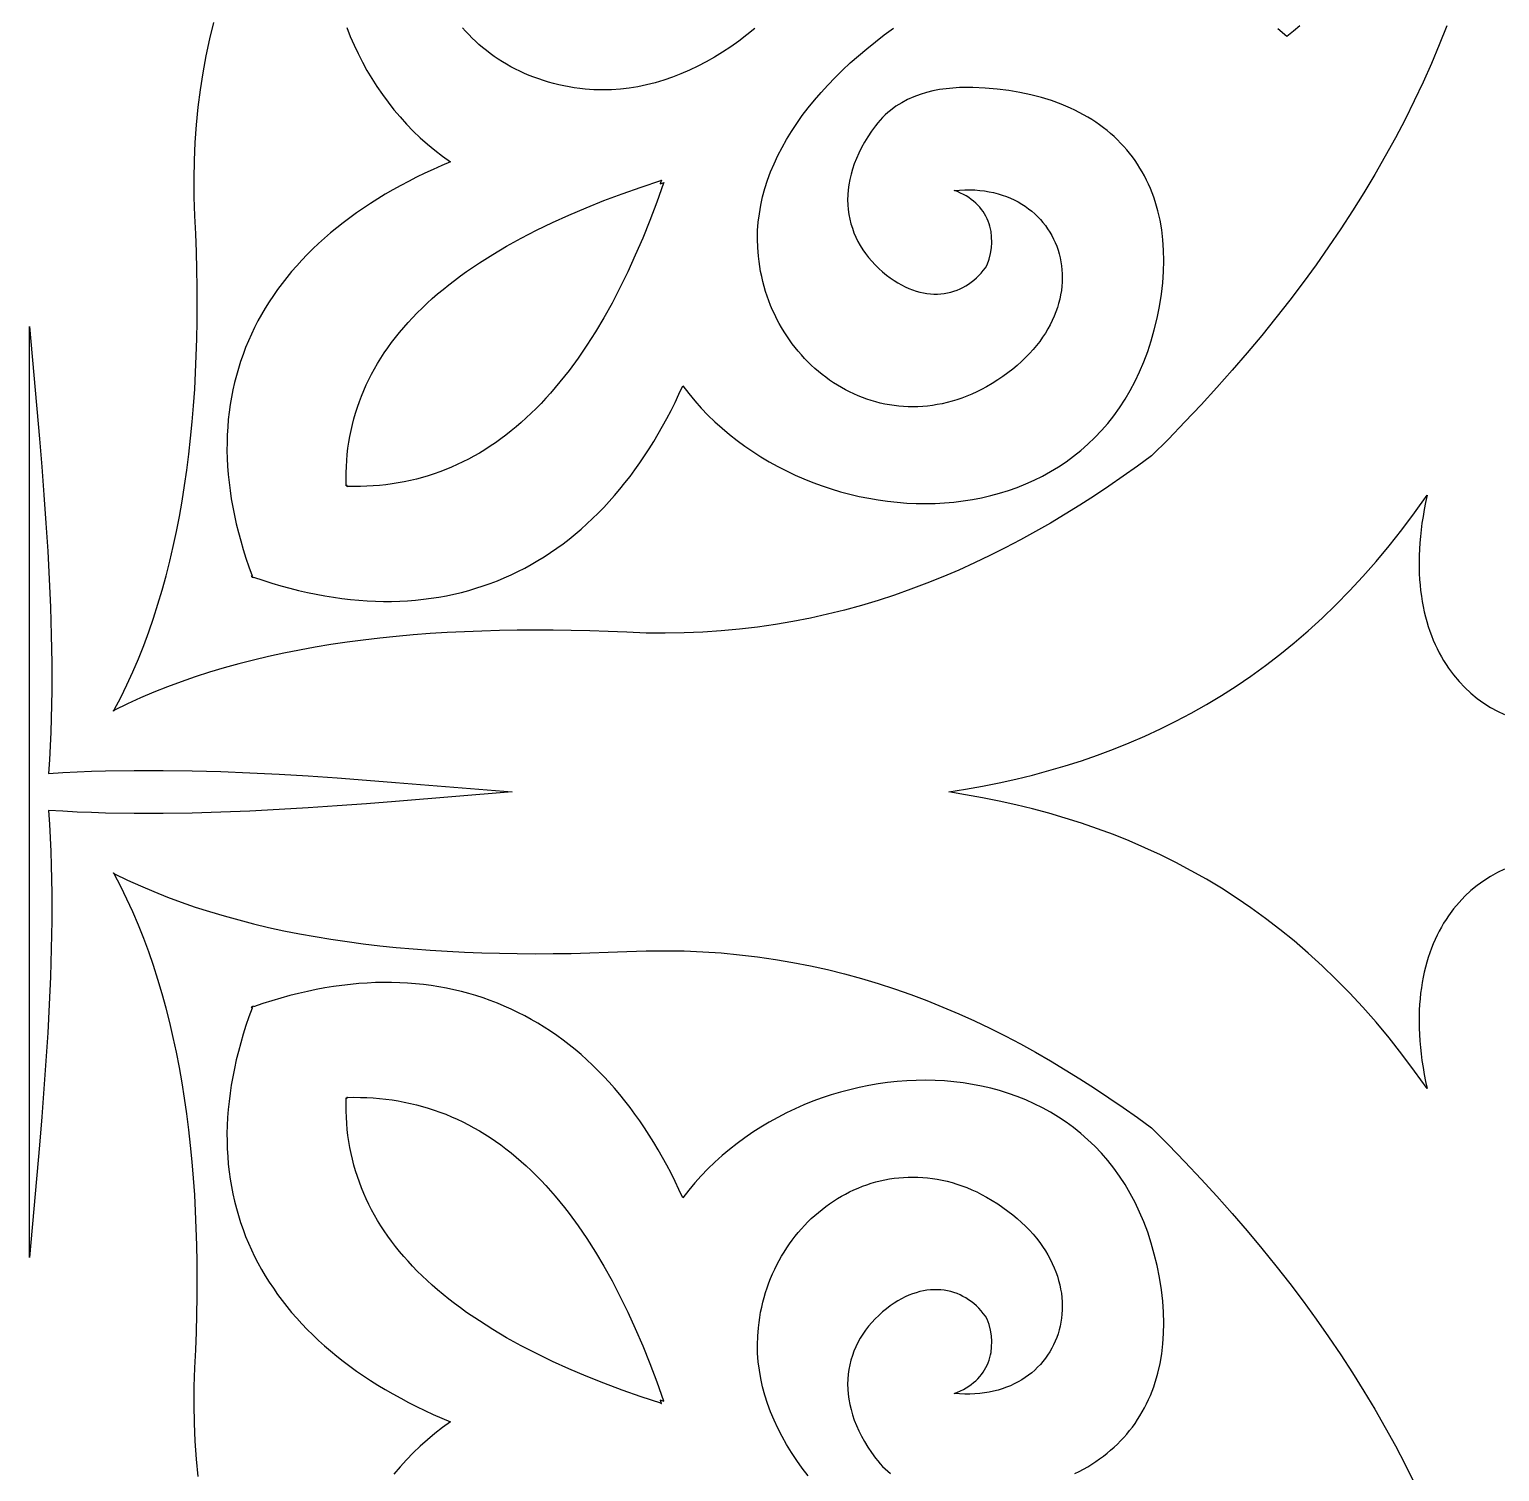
# Model space of a CAD drawing. Extents: x -375 to 375, y -1025 to 1025.
# Drawn here: x -275 to -217.3, y -199.9 to -143.3 of the extents above; entities that cross this region are included whole.
import ezdxf

# ---------------------------------------------------------------- set-up
doc = ezdxf.new("R2010")
doc.units = 0
doc.layers.add('LAYER_1', color=18, linetype='CONTINUOUS')

msp = doc.modelspace()

# ---------------------------------------------------------------- linework, layer by layer
at = {"layer": 'LAYER_1'}
for points in [[(-219.34, -143.159), (-219.635, -143.902), (-219.947, -144.641), (-220.275, -145.377), (-220.621, -146.109), (-220.983, -146.838), (-221.362, -147.564), (-221.758, -148.286), (-222.17, -149.004), (-222.598, -149.719), (-223.043, -150.431), (-223.504, -151.14), (-223.981, -151.845), (-224.474, -152.547), (-224.984, -153.245), (-225.509, -153.941), (-226.05, -154.633), (-226.607, -155.322), (-227.179, -156.007), (-227.767, -156.69), (-228.371, -157.369), (-228.99, -158.045), (-229.624, -158.718), (-230.274, -159.388), (-230.938, -160.055), (-231.492, -160.458), (-232.05, -160.853), (-232.613, -161.239), (-233.179, -161.616), (-233.751, -161.983), (-234.327, -162.34), (-234.908, -162.687), (-235.494, -163.024), (-236.085, -163.349), (-236.682, -163.664), (-237.285, -163.966), (-237.893, -164.257), (-238.508, -164.535), (-239.128, -164.8), (-239.755, -165.053), (-240.388, -165.291), (-241.028, -165.516), (-241.675, -165.727), (-242.329, -165.923), (-242.99, -166.104), (-243.658, -166.27), (-244.334, -166.42), (-245.017, -166.554), (-245.708, -166.672), (-246.408, -166.773), (-247.115, -166.857), (-247.831, -166.923), (-248.556, -166.972), (-249.289, -167.002), (-250.031, -167.014), (-250.782, -167.007), (-251.543, -166.98), (-252.274, -166.949), (-252.999, -166.925), (-253.72, -166.908), (-254.434, -166.898), (-255.143, -166.894), (-255.846, -166.898), (-256.543, -166.91), (-257.234, -166.929), (-257.919, -166.955), (-258.597, -166.99), (-259.269, -167.032), (-259.935, -167.083), (-260.593, -167.142), (-261.245, -167.209), (-261.89, -167.285), (-262.527, -167.369), (-263.158, -167.463), (-263.781, -167.565), (-264.396, -167.677), (-265.004, -167.798), (-265.605, -167.929), (-266.197, -168.069), (-266.781, -168.219), (-267.357, -168.379), (-267.925, -168.549), (-268.485, -168.729), (-269.036, -168.919), (-269.579, -169.12), (-270.112, -169.332), (-270.637, -169.555), (-271.153, -169.788), (-271.66, -170.033), (-271.704, -170.077), (-271.697, -170.063), (-271.713, -170.069), (-271.667, -170.027), (-271.413, -169.538), (-271.171, -169.041), (-270.94, -168.534), (-270.72, -168.02), (-270.511, -167.497), (-270.314, -166.965), (-270.127, -166.426), (-269.951, -165.878), (-269.785, -165.322), (-269.629, -164.759), (-269.484, -164.188), (-269.349, -163.609), (-269.223, -163.023), (-269.107, -162.429), (-269.001, -161.828), (-268.904, -161.22), (-268.816, -160.606), (-268.737, -159.984), (-268.668, -159.355), (-268.607, -158.72), (-268.554, -158.079), (-268.51, -157.431), (-268.475, -156.777), (-268.447, -156.117), (-268.427, -155.45), (-268.416, -154.778), (-268.411, -154.1), (-268.415, -153.417), (-268.426, -152.728), (-268.443, -152.033), (-268.468, -151.334), (-268.5, -150.629), (-268.528, -149.895), (-268.535, -149.171), (-268.523, -148.455), (-268.492, -147.748), (-268.442, -147.05), (-268.373, -146.359), (-268.286, -145.677), (-268.181, -145.003), (-268.059, -144.336), (-267.92, -143.677), (-267.764, -143.025)], [(-225.983, -143.264), (-225.621, -143.562), (-225.355, -143.352), (-225.109, -143.144)], [(-262.535, -143.233), (-262.399, -143.577), (-262.252, -143.918), (-262.094, -144.254), (-261.925, -144.586), (-261.745, -144.912), (-261.554, -145.233), (-261.353, -145.548), (-261.14, -145.857), (-260.918, -146.159), (-260.685, -146.454), (-260.442, -146.741), (-260.188, -147.021), (-259.925, -147.292), (-259.652, -147.554), (-259.369, -147.807), (-259.076, -148.05), (-258.774, -148.283), (-258.462, -148.506), (-258.804, -148.651), (-259.14, -148.8), (-259.47, -148.953), (-259.793, -149.11), (-260.11, -149.271), (-260.421, -149.436), (-260.726, -149.604), (-261.024, -149.777), (-261.315, -149.953), (-261.601, -150.133), (-261.879, -150.317), (-262.152, -150.505), (-262.417, -150.697), (-262.676, -150.892), (-262.928, -151.091), (-263.174, -151.293), (-263.413, -151.499), (-263.645, -151.709), (-263.87, -151.922), (-264.088, -152.139), (-264.3, -152.359), (-264.504, -152.583), (-264.702, -152.81), (-264.892, -153.041), (-265.075, -153.275), (-265.252, -153.512), (-265.421, -153.753), (-265.582, -153.997), (-265.737, -154.244), (-265.884, -154.495), (-266.024, -154.748), (-266.157, -155.005), (-266.282, -155.266), (-266.399, -155.529), (-266.509, -155.795), (-266.612, -156.065), (-266.707, -156.338), (-266.794, -156.613), (-266.874, -156.892), (-266.946, -157.174), (-267.01, -157.458), (-267.067, -157.746), (-267.116, -158.036), (-267.156, -158.33), (-267.189, -158.626), (-267.214, -158.925), (-267.231, -159.227), (-267.24, -159.531), (-267.241, -159.838), (-267.233, -160.149), (-267.218, -160.461), (-267.194, -160.777), (-267.162, -161.095), (-267.122, -161.415), (-267.073, -161.738), (-267.016, -162.064), (-266.951, -162.392), (-266.877, -162.723), (-266.795, -163.056), (-266.704, -163.392), (-266.605, -163.73), (-266.497, -164.071), (-266.38, -164.413), (-266.255, -164.759), (-266.287, -164.789), (-266.272, -164.789), (-266.263, -164.791), (-266.255, -164.785), (-266.252, -164.794), (-266.242, -164.797), (-266.248, -164.805), (-266.248, -164.808), (-266.244, -164.808), (-266.236, -164.802), (-266.233, -164.812), (-266.224, -164.815), (-266.23, -164.823), (-266.229, -164.832), (-266.229, -164.846), (-266.197, -164.814), (-265.839, -164.935), (-265.483, -165.048), (-265.13, -165.152), (-264.78, -165.248), (-264.432, -165.335), (-264.086, -165.415), (-263.743, -165.486), (-263.403, -165.549), (-263.065, -165.604), (-262.73, -165.651), (-262.397, -165.69), (-262.067, -165.72), (-261.74, -165.743), (-261.416, -165.758), (-261.094, -165.765), (-260.776, -165.764), (-260.46, -165.756), (-260.147, -165.74), (-259.837, -165.716), (-259.53, -165.684), (-259.225, -165.645), (-258.924, -165.598), (-258.626, -165.543), (-258.331, -165.481), (-258.039, -165.412), (-257.75, -165.335), (-257.464, -165.251), (-257.181, -165.159), (-256.901, -165.06), (-256.625, -164.954), (-256.352, -164.841), (-256.082, -164.72), (-255.816, -164.592), (-255.552, -164.457), (-255.293, -164.315), (-255.036, -164.166), (-254.783, -164.01), (-254.533, -163.847), (-254.287, -163.678), (-254.044, -163.501), (-253.805, -163.317), (-253.57, -163.127), (-253.338, -162.93), (-253.109, -162.726), (-252.884, -162.516), (-252.663, -162.298), (-252.446, -162.075), (-252.232, -161.844), (-252.022, -161.608), (-251.816, -161.364), (-251.614, -161.115), (-251.415, -160.859), (-251.22, -160.596), (-251.03, -160.327), (-250.843, -160.052), (-250.66, -159.771), (-250.481, -159.484), (-250.306, -159.19), (-250.135, -158.89), (-249.968, -158.585), (-249.805, -158.273), (-249.647, -157.955), (-249.492, -157.631), (-249.342, -157.302), (-249.111, -157.602), (-248.869, -157.894), (-248.617, -158.176), (-248.354, -158.449), (-248.082, -158.712), (-247.801, -158.966), (-247.512, -159.21), (-247.214, -159.445), (-246.908, -159.669), (-246.595, -159.884), (-246.275, -160.088), (-245.948, -160.283), (-245.615, -160.467), (-245.276, -160.64), (-244.933, -160.803), (-244.584, -160.956), (-244.231, -161.098), (-243.874, -161.229), (-243.513, -161.349), (-243.149, -161.458), (-242.783, -161.555), (-242.414, -161.642), (-242.043, -161.717), (-241.671, -161.781), (-241.298, -161.833), (-240.925, -161.873), (-240.551, -161.902), (-240.178, -161.919), (-239.805, -161.923), (-239.433, -161.916), (-239.064, -161.896), (-238.696, -161.864), (-238.33, -161.82), (-237.968, -161.763), (-237.608, -161.694), (-237.253, -161.611), (-236.901, -161.516), (-236.554, -161.408), (-236.213, -161.287), (-235.876, -161.152), (-235.546, -161.005), (-235.221, -160.844), (-234.904, -160.669), (-234.594, -160.481), (-234.291, -160.279), (-233.996, -160.063), (-233.71, -159.834), (-233.432, -159.59), (-233.164, -159.332), (-232.906, -159.06), (-232.657, -158.774), (-232.42, -158.473), (-232.193, -158.158), (-231.978, -157.828), (-231.774, -157.483), (-231.583, -157.123), (-231.405, -156.748), (-231.24, -156.359), (-231.088, -155.954), (-230.951, -155.533), (-230.827, -155.097), (-230.719, -154.646), (-230.626, -154.179), (-230.549, -153.697), (-230.496, -153.252), (-230.464, -152.816), (-230.452, -152.391), (-230.46, -151.976), (-230.487, -151.572), (-230.534, -151.178), (-230.6, -150.796), (-230.685, -150.425), (-230.735, -150.243), (-230.789, -150.065), (-230.848, -149.89), (-230.911, -149.717), (-230.98, -149.548), (-231.053, -149.382), (-231.13, -149.218), (-231.212, -149.058), (-231.299, -148.901), (-231.39, -148.748), (-231.485, -148.597), (-231.585, -148.45), (-231.69, -148.306), (-231.799, -148.165), (-231.912, -148.028), (-232.03, -147.894), (-232.152, -147.763), (-232.278, -147.636), (-232.408, -147.513), (-232.543, -147.393), (-232.682, -147.276), (-232.826, -147.163), (-232.973, -147.054), (-233.125, -146.948), (-233.281, -146.846), (-233.441, -146.748), (-233.605, -146.653), (-233.773, -146.562), (-233.945, -146.475), (-234.122, -146.392), (-234.486, -146.237), (-234.867, -146.098), (-235.263, -145.975), (-235.675, -145.869), (-236.102, -145.779), (-236.544, -145.705), (-237.001, -145.649), (-237.472, -145.61), (-237.959, -145.589), (-238.218, -145.584), (-238.479, -145.589), (-238.741, -145.604), (-239.003, -145.629), (-239.263, -145.666), (-239.522, -145.715), (-239.777, -145.778), (-240.028, -145.855), (-240.274, -145.947), (-240.514, -146.054), (-240.747, -146.179), (-240.973, -146.322), (-241.189, -146.482), (-241.294, -146.57), (-241.396, -146.663), (-241.496, -146.761), (-241.592, -146.864), (-241.686, -146.972), (-241.777, -147.085), (-241.932, -147.301), (-242.075, -147.516), (-242.206, -147.731), (-242.324, -147.944), (-242.43, -148.157), (-242.525, -148.368), (-242.607, -148.578), (-242.678, -148.786), (-242.737, -148.992), (-242.786, -149.197), (-242.823, -149.4), (-242.849, -149.601), (-242.864, -149.799), (-242.869, -149.995), (-242.863, -150.189), (-242.847, -150.379), (-242.821, -150.567), (-242.786, -150.753), (-242.74, -150.935), (-242.685, -151.113), (-242.62, -151.289), (-242.547, -151.46), (-242.464, -151.628), (-242.372, -151.793), (-242.272, -151.953), (-242.163, -152.109), (-242.046, -152.261), (-241.92, -152.409), (-241.787, -152.552), (-241.645, -152.69), (-241.496, -152.824), (-241.34, -152.952), (-241.194, -153.063), (-241.049, -153.164), (-240.903, -153.256), (-240.758, -153.339), (-240.613, -153.412), (-240.468, -153.478), (-240.323, -153.534), (-240.18, -153.582), (-240.037, -153.622), (-239.896, -153.653), (-239.755, -153.676), (-239.616, -153.691), (-239.479, -153.699), (-239.343, -153.699), (-239.209, -153.691), (-239.078, -153.676), (-238.948, -153.653), (-238.821, -153.624), (-238.697, -153.588), (-238.575, -153.545), (-238.456, -153.495), (-238.34, -153.438), (-238.228, -153.376), (-238.118, -153.307), (-238.013, -153.231), (-237.911, -153.15), (-237.812, -153.064), (-237.718, -152.971), (-237.629, -152.873), (-237.543, -152.77), (-237.462, -152.661), (-237.386, -152.547), (-237.312, -152.327), (-237.258, -152.107), (-237.224, -151.886), (-237.209, -151.667), (-237.214, -151.451), (-237.24, -151.239), (-237.26, -151.135), (-237.286, -151.032), (-237.317, -150.931), (-237.353, -150.832), (-237.395, -150.735), (-237.442, -150.64), (-237.494, -150.548), (-237.552, -150.458), (-237.615, -150.37), (-237.684, -150.285), (-237.758, -150.203), (-237.838, -150.125), (-237.923, -150.049), (-238.014, -149.977), (-238.111, -149.909), (-238.213, -149.844), (-238.321, -149.783), (-238.435, -149.727), (-238.555, -149.674), (-238.681, -149.626), (-238.472, -149.609), (-238.268, -149.6), (-238.068, -149.599), (-237.872, -149.607), (-237.681, -149.622), (-237.495, -149.645), (-237.313, -149.675), (-237.136, -149.712), (-236.963, -149.757), (-236.796, -149.808), (-236.634, -149.866), (-236.476, -149.93), (-236.324, -150.001), (-236.177, -150.077), (-236.035, -150.16), (-235.899, -150.248), (-235.768, -150.342), (-235.643, -150.44), (-235.524, -150.544), (-235.41, -150.653), (-235.302, -150.767), (-235.2, -150.885), (-235.104, -151.007), (-235.015, -151.134), (-234.931, -151.264), (-234.854, -151.398), (-234.783, -151.536), (-234.718, -151.677), (-234.66, -151.821), (-234.609, -151.968), (-234.564, -152.118), (-234.526, -152.27), (-234.495, -152.425), (-234.471, -152.582), (-234.454, -152.741), (-234.445, -152.901), (-234.442, -153.064), (-234.447, -153.227), (-234.459, -153.392), (-234.478, -153.558), (-234.505, -153.725), (-234.54, -153.892), (-234.583, -154.06), (-234.633, -154.228), (-234.691, -154.396), (-234.758, -154.564), (-234.832, -154.731), (-234.915, -154.898), (-235.005, -155.064), (-235.104, -155.23), (-235.212, -155.394), (-235.328, -155.557), (-235.453, -155.718), (-235.586, -155.878), (-235.728, -156.035), (-235.879, -156.191), (-236.039, -156.344), (-236.208, -156.495), (-236.386, -156.643), (-236.573, -156.788), (-236.77, -156.931), (-236.976, -157.07), (-237.191, -157.205), (-237.416, -157.337), (-237.609, -157.441), (-237.802, -157.537), (-237.996, -157.626), (-238.189, -157.707), (-238.383, -157.78), (-238.577, -157.846), (-238.77, -157.905), (-238.963, -157.957), (-239.156, -158.001), (-239.348, -158.039), (-239.54, -158.069), (-239.732, -158.093), (-239.922, -158.11), (-240.112, -158.12), (-240.3, -158.124), (-240.488, -158.121), (-240.675, -158.112), (-240.86, -158.097), (-241.044, -158.075), (-241.227, -158.048), (-241.408, -158.014), (-241.587, -157.975), (-241.765, -157.929), (-241.941, -157.878), (-242.115, -157.822), (-242.287, -157.759), (-242.457, -157.692), (-242.624, -157.619), (-242.79, -157.54), (-242.953, -157.457), (-243.113, -157.368), (-243.271, -157.275), (-243.426, -157.177), (-243.579, -157.073), (-243.728, -156.965), (-243.875, -156.853), (-244.018, -156.736), (-244.159, -156.615), (-244.296, -156.489), (-244.429, -156.359), (-244.56, -156.225), (-244.686, -156.086), (-244.809, -155.944), (-244.929, -155.798), (-245.044, -155.648), (-245.155, -155.495), (-245.263, -155.338), (-245.366, -155.177), (-245.465, -155.013), (-245.56, -154.846), (-245.65, -154.675), (-245.735, -154.502), (-245.816, -154.325), (-245.893, -154.145), (-245.964, -153.963), (-246.031, -153.778), (-246.092, -153.59), (-246.148, -153.399), (-246.2, -153.206), (-246.245, -153.011), (-246.286, -152.813), (-246.321, -152.613), (-246.35, -152.411), (-246.374, -152.207), (-246.401, -151.872), (-246.41, -151.538), (-246.403, -151.204), (-246.378, -150.871), (-246.337, -150.539), (-246.28, -150.209), (-246.207, -149.879), (-246.118, -149.551), (-246.013, -149.225), (-245.893, -148.9), (-245.758, -148.578), (-245.609, -148.257), (-245.445, -147.938), (-245.266, -147.622), (-245.074, -147.308), (-244.868, -146.997), (-244.649, -146.689), (-244.417, -146.383), (-244.172, -146.08), (-243.914, -145.781), (-243.645, -145.485), (-243.363, -145.192), (-243.069, -144.903), (-242.764, -144.618), (-242.448, -144.336), (-242.12, -144.059), (-241.782, -143.786), (-241.434, -143.517), (-241.075, -143.252)], [(-246.516, -143.272), (-246.826, -143.521), (-247.14, -143.757), (-247.457, -143.981), (-247.777, -144.192), (-248.1, -144.391), (-248.425, -144.576), (-248.753, -144.748), (-249.083, -144.906), (-249.416, -145.05), (-249.751, -145.18), (-250.087, -145.296), (-250.426, -145.397), (-250.766, -145.483), (-251.108, -145.553), (-251.451, -145.609), (-251.795, -145.648), (-252.14, -145.672), (-252.486, -145.679), (-252.833, -145.67), (-253.181, -145.644), (-253.392, -145.621), (-253.602, -145.593), (-253.809, -145.559), (-254.014, -145.52), (-254.216, -145.476), (-254.416, -145.427), (-254.614, -145.372), (-254.809, -145.313), (-255.001, -145.249), (-255.19, -145.18), (-255.377, -145.106), (-255.56, -145.028), (-255.74, -144.946), (-255.917, -144.859), (-256.09, -144.767), (-256.26, -144.672), (-256.427, -144.573), (-256.59, -144.469), (-256.749, -144.362), (-256.904, -144.25), (-257.056, -144.135), (-257.203, -144.017), (-257.346, -143.895), (-257.486, -143.769), (-257.62, -143.64), (-257.751, -143.508), (-257.877, -143.373), (-257.998, -143.234)], [(-217.074, -176.286), (-217.353, -176.419), (-217.626, -176.569), (-217.891, -176.737), (-218.148, -176.922), (-218.396, -177.125), (-218.633, -177.346), (-218.86, -177.585), (-219.075, -177.841), (-219.277, -178.114), (-219.373, -178.258), (-219.466, -178.406), (-219.555, -178.558), (-219.64, -178.715), (-219.722, -178.876), (-219.8, -179.042), (-219.874, -179.212), (-219.943, -179.386), (-220.009, -179.565), (-220.07, -179.748), (-220.127, -179.936), (-220.179, -180.128), (-220.227, -180.324), (-220.27, -180.525), (-220.308, -180.731), (-220.341, -180.94), (-220.369, -181.155), (-220.392, -181.373), (-220.41, -181.596), (-220.422, -181.824), (-220.429, -182.055), (-220.431, -182.292), (-220.427, -182.532), (-220.417, -182.777), (-220.401, -183.027), (-220.379, -183.281), (-220.351, -183.539), (-220.317, -183.802), (-220.276, -184.069), (-220.23, -184.341), (-220.176, -184.617), (-220.116, -184.897), (-220.606, -184.209), (-221.104, -183.547), (-221.609, -182.909), (-222.121, -182.296), (-222.64, -181.707), (-223.166, -181.141), (-223.699, -180.598), (-224.238, -180.077), (-224.785, -179.579), (-225.337, -179.103), (-225.897, -178.648), (-226.462, -178.214), (-227.033, -177.8), (-227.611, -177.406), (-228.194, -177.032), (-228.784, -176.677), (-229.379, -176.341), (-229.979, -176.023), (-230.585, -175.723), (-231.196, -175.44), (-231.812, -175.174), (-232.434, -174.925), (-233.06, -174.692), (-233.691, -174.475), (-234.327, -174.273), (-234.968, -174.086), (-235.613, -173.913), (-236.262, -173.754), (-236.916, -173.609), (-237.573, -173.476), (-238.235, -173.357), (-238.901, -173.248), (-238.235, -173.14), (-237.573, -173.021), (-236.916, -172.888), (-236.262, -172.743), (-235.613, -172.584), (-234.968, -172.411), (-234.327, -172.224), (-233.691, -172.022), (-233.06, -171.805), (-232.434, -171.572), (-231.812, -171.322), (-231.196, -171.057), (-230.585, -170.774), (-229.979, -170.474), (-229.379, -170.156), (-228.784, -169.82), (-228.194, -169.465), (-227.611, -169.091), (-227.033, -168.697), (-226.462, -168.283), (-225.897, -167.849), (-225.337, -167.394), (-224.785, -166.918), (-224.238, -166.419), (-223.699, -165.899), (-223.166, -165.356), (-222.64, -164.79), (-222.121, -164.201), (-221.609, -163.588), (-221.104, -162.95), (-220.606, -162.287), (-220.116, -161.6), (-220.176, -161.88), (-220.23, -162.156), (-220.276, -162.428), (-220.317, -162.695), (-220.351, -162.958), (-220.379, -163.216), (-220.401, -163.47), (-220.417, -163.72), (-220.427, -163.965), (-220.431, -164.205), (-220.429, -164.442), (-220.422, -164.673), (-220.41, -164.901), (-220.392, -165.124), (-220.369, -165.342), (-220.341, -165.557), (-220.308, -165.766), (-220.27, -165.972), (-220.227, -166.173), (-220.179, -166.369), (-220.127, -166.561), (-220.07, -166.749), (-220.009, -166.932), (-219.943, -167.111), (-219.874, -167.285), (-219.8, -167.455), (-219.722, -167.621), (-219.64, -167.782), (-219.555, -167.939), (-219.466, -168.091), (-219.373, -168.239), (-219.277, -168.383), (-219.075, -168.656), (-218.86, -168.912), (-218.633, -169.151), (-218.396, -169.372), (-218.148, -169.575), (-217.891, -169.76), (-217.626, -169.928), (-217.353, -170.078), (-217.074, -170.211)], [(-268.373, -200.138), (-268.442, -199.447), (-268.492, -198.749), (-268.523, -198.041), (-268.535, -197.326), (-268.528, -196.601), (-268.5, -195.868), (-268.468, -195.163), (-268.443, -194.464), (-268.426, -193.769), (-268.415, -193.08), (-268.411, -192.397), (-268.416, -191.719), (-268.427, -191.047), (-268.447, -190.38), (-268.475, -189.72), (-268.51, -189.066), (-268.554, -188.418), (-268.607, -187.777), (-268.668, -187.141), (-268.737, -186.513), (-268.816, -185.891), (-268.904, -185.276), (-269.001, -184.669), (-269.107, -184.068), (-269.223, -183.474), (-269.349, -182.888), (-269.484, -182.309), (-269.629, -181.738), (-269.785, -181.175), (-269.951, -180.619), (-270.127, -180.071), (-270.314, -179.532), (-270.511, -179), (-270.72, -178.477), (-270.94, -177.962), (-271.171, -177.456), (-271.413, -176.959), (-271.667, -176.47), (-271.713, -176.428), (-271.697, -176.434), (-271.704, -176.42), (-271.66, -176.464), (-271.153, -176.709), (-270.637, -176.942), (-270.112, -177.165), (-269.579, -177.377), (-269.036, -177.578), (-268.485, -177.768), (-267.925, -177.948), (-267.357, -178.118), (-266.781, -178.278), (-266.197, -178.428), (-265.605, -178.568), (-265.004, -178.699), (-264.396, -178.82), (-263.781, -178.932), (-263.158, -179.034), (-262.527, -179.128), (-261.89, -179.212), (-261.245, -179.288), (-260.593, -179.355), (-259.935, -179.414), (-259.269, -179.465), (-258.597, -179.507), (-257.919, -179.542), (-257.234, -179.568), (-256.543, -179.587), (-255.846, -179.599), (-255.143, -179.603), (-254.434, -179.599), (-253.72, -179.589), (-252.999, -179.572), (-252.274, -179.548), (-251.543, -179.517), (-250.782, -179.49), (-250.031, -179.483), (-249.289, -179.495), (-248.556, -179.525), (-247.831, -179.574), (-247.115, -179.64), (-246.408, -179.724), (-245.708, -179.825), (-245.017, -179.942), (-244.334, -180.077), (-243.658, -180.227), (-242.99, -180.393), (-242.329, -180.574), (-241.675, -180.77), (-241.028, -180.981), (-240.388, -181.206), (-239.755, -181.444), (-239.128, -181.697), (-238.508, -181.962), (-237.893, -182.24), (-237.285, -182.531), (-236.682, -182.833), (-236.085, -183.148), (-235.494, -183.473), (-234.908, -183.81), (-234.327, -184.157), (-233.751, -184.514), (-233.179, -184.881), (-232.613, -185.258), (-232.05, -185.644), (-231.492, -186.038), (-230.938, -186.441), (-230.274, -187.108), (-229.624, -187.778), (-228.99, -188.452), (-228.371, -189.128), (-227.767, -189.807), (-227.179, -190.49), (-226.607, -191.175), (-226.05, -191.864), (-225.509, -192.556), (-224.984, -193.252), (-224.474, -193.95), (-223.981, -194.652), (-223.504, -195.357), (-223.043, -196.066), (-222.598, -196.778), (-222.17, -197.493), (-221.758, -198.211), (-221.362, -198.933), (-220.983, -199.659), (-220.621, -200.388)], [(-233.945, -200.022), (-233.773, -199.935), (-233.605, -199.844), (-233.441, -199.749), (-233.281, -199.651), (-233.125, -199.549), (-232.973, -199.443), (-232.826, -199.334), (-232.682, -199.221), (-232.543, -199.104), (-232.408, -198.984), (-232.278, -198.861), (-232.152, -198.734), (-232.03, -198.603), (-231.912, -198.469), (-231.799, -198.332), (-231.69, -198.191), (-231.585, -198.047), (-231.485, -197.9), (-231.39, -197.749), (-231.299, -197.596), (-231.212, -197.439), (-231.13, -197.279), (-231.053, -197.115), (-230.98, -196.949), (-230.911, -196.78), (-230.848, -196.607), (-230.789, -196.432), (-230.735, -196.254), (-230.685, -196.072), (-230.6, -195.701), (-230.534, -195.319), (-230.487, -194.925), (-230.46, -194.521), (-230.452, -194.106), (-230.464, -193.68), (-230.496, -193.245), (-230.549, -192.8), (-230.626, -192.318), (-230.719, -191.851), (-230.827, -191.399), (-230.951, -190.964), (-231.088, -190.543), (-231.24, -190.138), (-231.405, -189.749), (-231.583, -189.374), (-231.774, -189.014), (-231.978, -188.669), (-232.193, -188.339), (-232.42, -188.024), (-232.657, -187.723), (-232.906, -187.437), (-233.164, -187.165), (-233.432, -186.907), (-233.71, -186.663), (-233.996, -186.434), (-234.291, -186.218), (-234.594, -186.016), (-234.904, -185.828), (-235.221, -185.653), (-235.546, -185.492), (-235.876, -185.345), (-236.213, -185.21), (-236.554, -185.089), (-236.901, -184.981), (-237.253, -184.886), (-237.608, -184.803), (-237.968, -184.734), (-238.33, -184.677), (-238.696, -184.633), (-239.064, -184.601), (-239.433, -184.581), (-239.805, -184.574), (-240.178, -184.578), (-240.551, -184.595), (-240.925, -184.624), (-241.298, -184.664), (-241.671, -184.716), (-242.043, -184.78), (-242.414, -184.855), (-242.783, -184.942), (-243.149, -185.039), (-243.513, -185.148), (-243.874, -185.268), (-244.231, -185.399), (-244.584, -185.541), (-244.933, -185.693), (-245.276, -185.857), (-245.615, -186.03), (-245.948, -186.214), (-246.275, -186.409), (-246.595, -186.613), (-246.908, -186.828), (-247.214, -187.052), (-247.512, -187.287), (-247.801, -187.531), (-248.082, -187.785), (-248.354, -188.048), (-248.617, -188.321), (-248.869, -188.603), (-249.111, -188.895), (-249.342, -189.195), (-249.492, -188.866), (-249.647, -188.542), (-249.805, -188.224), (-249.968, -187.912), (-250.135, -187.607), (-250.306, -187.307), (-250.481, -187.013), (-250.66, -186.726), (-250.843, -186.445), (-251.03, -186.17), (-251.22, -185.901), (-251.415, -185.638), (-251.614, -185.382), (-251.816, -185.133), (-252.022, -184.889), (-252.232, -184.653), (-252.446, -184.422), (-252.663, -184.199), (-252.884, -183.981), (-253.109, -183.771), (-253.338, -183.567), (-253.57, -183.37), (-253.805, -183.18), (-254.044, -182.996), (-254.287, -182.819), (-254.533, -182.65), (-254.783, -182.487), (-255.036, -182.331), (-255.293, -182.182), (-255.552, -182.04), (-255.816, -181.905), (-256.082, -181.777), (-256.352, -181.656), (-256.625, -181.543), (-256.901, -181.437), (-257.181, -181.338), (-257.464, -181.246), (-257.75, -181.162), (-258.039, -181.085), (-258.331, -181.016), (-258.626, -180.954), (-258.924, -180.899), (-259.225, -180.852), (-259.53, -180.813), (-259.837, -180.781), (-260.147, -180.757), (-260.46, -180.741), (-260.776, -180.732), (-261.094, -180.732), (-261.416, -180.739), (-261.74, -180.754), (-262.067, -180.777), (-262.397, -180.807), (-262.73, -180.846), (-263.065, -180.893), (-263.403, -180.948), (-263.743, -181.011), (-264.086, -181.082), (-264.432, -181.161), (-264.78, -181.249), (-265.13, -181.345), (-265.483, -181.449), (-265.839, -181.562), (-266.197, -181.683), (-266.229, -181.651), (-266.229, -181.665), (-266.23, -181.674), (-266.224, -181.682), (-266.233, -181.685), (-266.236, -181.695), (-266.244, -181.689), (-266.248, -181.689), (-266.248, -181.692), (-266.242, -181.7), (-266.252, -181.703), (-266.255, -181.712), (-266.263, -181.706), (-266.272, -181.708), (-266.287, -181.708), (-266.255, -181.738), (-266.38, -182.084), (-266.497, -182.426), (-266.605, -182.767), (-266.704, -183.105), (-266.795, -183.441), (-266.877, -183.774), (-266.951, -184.105), (-267.016, -184.433), (-267.073, -184.759), (-267.122, -185.082), (-267.162, -185.402), (-267.194, -185.72), (-267.218, -186.036), (-267.233, -186.348), (-267.241, -186.658), (-267.24, -186.966), (-267.231, -187.27), (-267.214, -187.572), (-267.189, -187.871), (-267.156, -188.167), (-267.116, -188.461), (-267.067, -188.751), (-267.01, -189.039), (-266.946, -189.323), (-266.874, -189.605), (-266.794, -189.884), (-266.707, -190.159), (-266.612, -190.432), (-266.509, -190.702), (-266.399, -190.968), (-266.282, -191.231), (-266.157, -191.492), (-266.024, -191.749), (-265.884, -192.002), (-265.737, -192.253), (-265.582, -192.5), (-265.421, -192.744), (-265.252, -192.985), (-265.075, -193.222), (-264.892, -193.456), (-264.702, -193.687), (-264.504, -193.914), (-264.3, -194.138), (-264.088, -194.358), (-263.87, -194.575), (-263.645, -194.788), (-263.413, -194.998), (-263.174, -195.204), (-262.928, -195.406), (-262.676, -195.605), (-262.417, -195.8), (-262.152, -195.992), (-261.879, -196.179), (-261.601, -196.363), (-261.315, -196.544), (-261.024, -196.72), (-260.726, -196.893), (-260.421, -197.061), (-260.11, -197.226), (-259.793, -197.387), (-259.47, -197.544), (-259.14, -197.697), (-258.804, -197.846), (-258.462, -197.991), (-258.774, -198.214), (-259.076, -198.447), (-259.369, -198.69), (-259.652, -198.943), (-259.925, -199.205), (-260.188, -199.476), (-260.442, -199.756), (-260.685, -200.043)], [(-244.417, -200.114), (-244.649, -199.808), (-244.868, -199.5), (-245.074, -199.189), (-245.266, -198.875), (-245.445, -198.559), (-245.609, -198.24), (-245.758, -197.919), (-245.893, -197.597), (-246.013, -197.272), (-246.118, -196.946), (-246.207, -196.618), (-246.28, -196.288), (-246.337, -195.958), (-246.378, -195.626), (-246.403, -195.293), (-246.41, -194.959), (-246.401, -194.625), (-246.374, -194.29), (-246.35, -194.086), (-246.321, -193.884), (-246.286, -193.684), (-246.245, -193.486), (-246.2, -193.291), (-246.148, -193.098), (-246.092, -192.907), (-246.031, -192.719), (-245.964, -192.534), (-245.893, -192.352), (-245.816, -192.172), (-245.735, -191.995), (-245.65, -191.822), (-245.56, -191.651), (-245.465, -191.484), (-245.366, -191.32), (-245.263, -191.159), (-245.155, -191.002), (-245.044, -190.849), (-244.929, -190.699), (-244.809, -190.553), (-244.686, -190.411), (-244.56, -190.272), (-244.429, -190.138), (-244.296, -190.008), (-244.159, -189.882), (-244.018, -189.761), (-243.875, -189.644), (-243.728, -189.531), (-243.579, -189.424), (-243.426, -189.32), (-243.271, -189.222), (-243.113, -189.129), (-242.953, -189.04), (-242.79, -188.957), (-242.624, -188.878), (-242.457, -188.805), (-242.287, -188.738), (-242.115, -188.675), (-241.941, -188.619), (-241.765, -188.568), (-241.587, -188.522), (-241.408, -188.483), (-241.227, -188.449), (-241.044, -188.422), (-240.86, -188.4), (-240.675, -188.385), (-240.488, -188.376), (-240.3, -188.373), (-240.112, -188.377), (-239.922, -188.387), (-239.732, -188.404), (-239.54, -188.428), (-239.348, -188.458), (-239.156, -188.496), (-238.963, -188.54), (-238.77, -188.592), (-238.577, -188.651), (-238.383, -188.717), (-238.189, -188.79), (-237.996, -188.871), (-237.802, -188.96), (-237.609, -189.056), (-237.416, -189.16), (-237.191, -189.292), (-236.976, -189.427), (-236.77, -189.566), (-236.573, -189.708), (-236.386, -189.854), (-236.208, -190.002), (-236.039, -190.153), (-235.879, -190.306), (-235.728, -190.462), (-235.586, -190.619), (-235.453, -190.779), (-235.328, -190.94), (-235.212, -191.103), (-235.104, -191.267), (-235.005, -191.433), (-234.915, -191.599), (-234.832, -191.766), (-234.758, -191.933), (-234.691, -192.101), (-234.633, -192.269), (-234.583, -192.437), (-234.54, -192.605), (-234.505, -192.772), (-234.478, -192.939), (-234.459, -193.105), (-234.447, -193.27), (-234.442, -193.433), (-234.445, -193.595), (-234.454, -193.756), (-234.471, -193.915), (-234.495, -194.072), (-234.526, -194.227), (-234.564, -194.379), (-234.609, -194.529), (-234.66, -194.676), (-234.718, -194.82), (-234.783, -194.961), (-234.854, -195.099), (-234.931, -195.233), (-235.015, -195.363), (-235.104, -195.49), (-235.2, -195.612), (-235.302, -195.73), (-235.41, -195.844), (-235.524, -195.953), (-235.643, -196.057), (-235.768, -196.155), (-235.899, -196.249), (-236.035, -196.337), (-236.177, -196.42), (-236.324, -196.496), (-236.476, -196.567), (-236.634, -196.631), (-236.796, -196.689), (-236.963, -196.74), (-237.136, -196.785), (-237.313, -196.822), (-237.495, -196.852), (-237.681, -196.875), (-237.872, -196.89), (-238.068, -196.898), (-238.268, -196.897), (-238.472, -196.888), (-238.681, -196.871), (-238.555, -196.823), (-238.435, -196.77), (-238.321, -196.714), (-238.213, -196.653), (-238.111, -196.588), (-238.014, -196.52), (-237.923, -196.448), (-237.838, -196.372), (-237.758, -196.293), (-237.684, -196.212), (-237.615, -196.127), (-237.552, -196.039), (-237.494, -195.949), (-237.442, -195.857), (-237.395, -195.762), (-237.353, -195.665), (-237.317, -195.565), (-237.286, -195.465), (-237.26, -195.362), (-237.24, -195.258), (-237.214, -195.046), (-237.209, -194.83), (-237.224, -194.611), (-237.258, -194.39), (-237.312, -194.169), (-237.386, -193.95), (-237.462, -193.836), (-237.543, -193.727), (-237.629, -193.624), (-237.718, -193.526), (-237.812, -193.433), (-237.911, -193.346), (-238.013, -193.265), (-238.118, -193.19), (-238.228, -193.121), (-238.34, -193.059), (-238.456, -193.002), (-238.575, -192.952), (-238.697, -192.909), (-238.821, -192.873), (-238.948, -192.843), (-239.078, -192.821), (-239.209, -192.806), (-239.343, -192.798), (-239.479, -192.798), (-239.616, -192.806), (-239.755, -192.821), (-239.896, -192.844), (-240.037, -192.875), (-240.18, -192.915), (-240.323, -192.963), (-240.468, -193.019), (-240.613, -193.084), (-240.758, -193.158), (-240.903, -193.241), (-241.049, -193.333), (-241.194, -193.434), (-241.34, -193.545), (-241.496, -193.673), (-241.645, -193.807), (-241.787, -193.945), (-241.92, -194.088), (-242.046, -194.236), (-242.163, -194.388), (-242.272, -194.544), (-242.372, -194.704), (-242.464, -194.868), (-242.547, -195.037), (-242.62, -195.208), (-242.685, -195.384), (-242.74, -195.562), (-242.786, -195.744), (-242.821, -195.929), (-242.847, -196.118), (-242.863, -196.308), (-242.869, -196.502), (-242.864, -196.698), (-242.849, -196.896), (-242.823, -197.097), (-242.786, -197.3), (-242.737, -197.505), (-242.678, -197.711), (-242.607, -197.919), (-242.525, -198.129), (-242.43, -198.34), (-242.324, -198.553), (-242.206, -198.766), (-242.075, -198.981), (-241.932, -199.196), (-241.777, -199.412), (-241.686, -199.525), (-241.592, -199.633), (-241.496, -199.736), (-241.396, -199.834), (-241.294, -199.927), (-241.189, -200.014)]]:
    msp.add_lwpolyline(points, dxfattribs=at)
for points in [[(-250.188, -149.231), (-250.178, -149.227), (-250.178, -149.231), (-250.193, -149.245), (-250.234, -149.367), (-250.108, -149.327), (-250.093, -149.313), (-250.09, -149.312), (-250.094, -149.321), (-250.084, -149.318), (-250.085, -149.321), (-250.099, -149.335), (-250.364, -150.08), (-250.637, -150.801), (-250.918, -151.498), (-251.207, -152.171), (-251.504, -152.82), (-251.809, -153.445), (-252.122, -154.047), (-252.442, -154.624), (-252.771, -155.177), (-253.108, -155.706), (-253.452, -156.211), (-253.804, -156.692), (-253.984, -156.923), (-254.165, -157.149), (-254.348, -157.368), (-254.533, -157.582), (-254.72, -157.789), (-254.909, -157.991), (-255.1, -158.186), (-255.293, -158.375), (-255.488, -158.559), (-255.685, -158.736), (-255.884, -158.908), (-256.085, -159.073), (-256.288, -159.232), (-256.493, -159.385), (-256.7, -159.533), (-256.909, -159.674), (-257.12, -159.809), (-257.332, -159.938), (-257.547, -160.061), (-257.764, -160.178), (-257.983, -160.289), (-258.203, -160.395), (-258.426, -160.494), (-258.651, -160.586), (-258.877, -160.673), (-259.106, -160.754), (-259.337, -160.829), (-259.569, -160.898), (-259.804, -160.961), (-260.04, -161.018), (-260.279, -161.068), (-260.519, -161.113), (-260.761, -161.152), (-261.006, -161.184), (-261.252, -161.211), (-261.501, -161.231), (-261.751, -161.246), (-262.003, -161.254), (-262.257, -161.256), (-262.514, -161.253), (-262.525, -161.265), (-262.525, -161.253), (-262.538, -161.252), (-262.525, -161.242), (-262.525, -161.218), (-262.55, -161.218), (-262.56, -161.23), (-262.56, -161.218), (-262.573, -161.217), (-262.561, -161.207), (-262.565, -160.96), (-262.562, -160.715), (-262.553, -160.471), (-262.538, -160.23), (-262.517, -159.991), (-262.49, -159.753), (-262.456, -159.517), (-262.416, -159.284), (-262.37, -159.052), (-262.317, -158.822), (-262.258, -158.594), (-262.193, -158.368), (-262.122, -158.143), (-262.044, -157.921), (-261.96, -157.701), (-261.87, -157.482), (-261.773, -157.266), (-261.671, -157.051), (-261.562, -156.838), (-261.447, -156.627), (-261.325, -156.418), (-261.198, -156.211), (-261.064, -156.006), (-260.923, -155.803), (-260.777, -155.601), (-260.624, -155.402), (-260.465, -155.204), (-260.3, -155.008), (-260.129, -154.815), (-259.951, -154.623), (-259.767, -154.433), (-259.577, -154.245), (-259.381, -154.059), (-259.178, -153.875), (-258.969, -153.692), (-258.754, -153.512), (-258.533, -153.333), (-258.305, -153.157), (-258.071, -152.982), (-257.831, -152.809), (-257.332, -152.47), (-256.808, -152.137), (-256.26, -151.813), (-255.686, -151.496), (-255.088, -151.187), (-254.464, -150.885), (-253.816, -150.591), (-253.143, -150.305), (-252.445, -150.027), (-251.722, -149.756), (-250.974, -149.492), (-250.201, -149.237), (-250.187, -149.222), (-250.183, -149.222)], [(-274.61, -159.378), (-274.518, -160.482), (-274.431, -161.586), (-274.351, -162.69), (-274.281, -163.793), (-274.221, -164.894), (-274.173, -165.993), (-274.14, -167.09), (-274.122, -168.183), (-274.122, -169.274), (-274.142, -170.361), (-274.16, -170.903), (-274.183, -171.443), (-274.212, -171.983), (-274.247, -172.521), (-273.688, -172.488), (-273.129, -172.46), (-272.568, -172.437), (-272.007, -172.42), (-270.88, -172.401), (-269.749, -172.401), (-268.615, -172.418), (-267.478, -172.45), (-266.338, -172.496), (-265.196, -172.554), (-264.053, -172.622), (-262.909, -172.699), (-261.764, -172.783), (-260.619, -172.872), (-256.046, -173.248), (-260.619, -173.625), (-261.764, -173.714), (-262.909, -173.798), (-264.053, -173.875), (-265.196, -173.943), (-266.338, -174.001), (-267.478, -174.047), (-268.615, -174.079), (-269.749, -174.096), (-270.88, -174.096), (-272.007, -174.077), (-272.568, -174.06), (-273.129, -174.037), (-273.688, -174.009), (-274.247, -173.976), (-274.212, -174.514), (-274.183, -175.054), (-274.16, -175.594), (-274.142, -176.136), (-274.122, -177.223), (-274.122, -178.313), (-274.14, -179.407), (-274.173, -180.504), (-274.221, -181.603), (-274.281, -182.704), (-274.351, -183.807), (-274.431, -184.911), (-274.518, -186.015), (-274.61, -187.119), (-275, -191.529), (-275, -173.248), (-275, -154.967)], [(-262.514, -185.244), (-262.257, -185.241), (-262.003, -185.243), (-261.751, -185.251), (-261.501, -185.266), (-261.252, -185.286), (-261.006, -185.313), (-260.761, -185.345), (-260.519, -185.384), (-260.279, -185.429), (-260.04, -185.479), (-259.804, -185.536), (-259.569, -185.599), (-259.337, -185.668), (-259.106, -185.743), (-258.877, -185.824), (-258.651, -185.91), (-258.426, -186.003), (-258.203, -186.102), (-257.983, -186.207), (-257.764, -186.319), (-257.547, -186.436), (-257.332, -186.559), (-257.12, -186.688), (-256.909, -186.823), (-256.7, -186.964), (-256.493, -187.112), (-256.288, -187.265), (-256.085, -187.424), (-255.884, -187.589), (-255.685, -187.761), (-255.488, -187.938), (-255.293, -188.121), (-255.1, -188.311), (-254.909, -188.506), (-254.72, -188.708), (-254.533, -188.915), (-254.348, -189.129), (-254.165, -189.348), (-253.984, -189.574), (-253.804, -189.805), (-253.452, -190.286), (-253.108, -190.791), (-252.771, -191.32), (-252.442, -191.873), (-252.122, -192.45), (-251.809, -193.052), (-251.504, -193.677), (-251.207, -194.326), (-250.918, -194.999), (-250.637, -195.696), (-250.364, -196.417), (-250.099, -197.162), (-250.085, -197.176), (-250.084, -197.179), (-250.094, -197.175), (-250.09, -197.185), (-250.093, -197.184), (-250.108, -197.17), (-250.234, -197.13), (-250.193, -197.252), (-250.178, -197.266), (-250.178, -197.27), (-250.188, -197.266), (-250.183, -197.275), (-250.187, -197.275), (-250.201, -197.26), (-250.974, -197.004), (-251.722, -196.741), (-252.445, -196.47), (-253.143, -196.192), (-253.816, -195.905), (-254.464, -195.612), (-255.088, -195.31), (-255.686, -195.001), (-256.26, -194.684), (-256.808, -194.359), (-257.332, -194.027), (-257.831, -193.688), (-258.071, -193.515), (-258.305, -193.34), (-258.533, -193.164), (-258.754, -192.985), (-258.969, -192.805), (-259.178, -192.622), (-259.381, -192.438), (-259.577, -192.252), (-259.767, -192.064), (-259.951, -191.874), (-260.129, -191.682), (-260.3, -191.488), (-260.465, -191.293), (-260.624, -191.095), (-260.777, -190.896), (-260.923, -190.694), (-261.064, -190.491), (-261.198, -190.286), (-261.325, -190.079), (-261.447, -189.87), (-261.562, -189.659), (-261.671, -189.446), (-261.773, -189.231), (-261.87, -189.015), (-261.96, -188.796), (-262.044, -188.576), (-262.122, -188.353), (-262.193, -188.129), (-262.258, -187.903), (-262.317, -187.675), (-262.37, -187.445), (-262.416, -187.213), (-262.456, -186.979), (-262.49, -186.744), (-262.517, -186.506), (-262.538, -186.267), (-262.553, -186.025), (-262.562, -185.782), (-262.565, -185.537), (-262.561, -185.29), (-262.573, -185.279), (-262.56, -185.279), (-262.56, -185.267), (-262.55, -185.279), (-262.525, -185.279), (-262.525, -185.255), (-262.538, -185.245), (-262.525, -185.244), (-262.525, -185.232)]]:
    msp.add_lwpolyline(points, close=True, dxfattribs=at)

doc.saveas('drawing.dxf')
